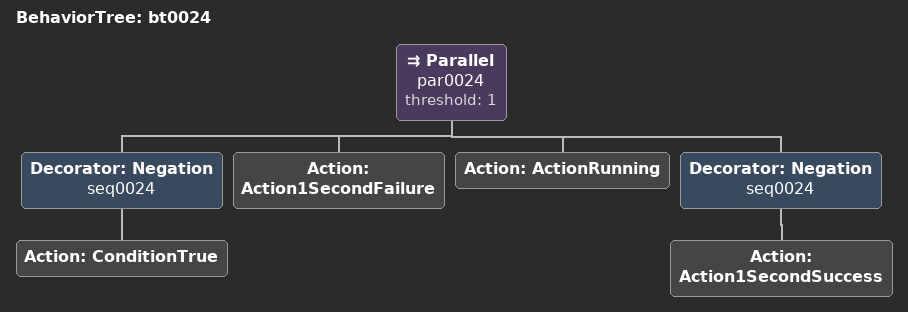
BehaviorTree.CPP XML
<root>

  <BehaviorTree ID="bt0024">
    <Parallel name="par0024" threshold="1">
        <Decorator ID="Negation" name="seq0024">
           <Action ID="ConditionTrue" />
        </Decorator>

      <Action ID="Action1SecondFailure" />
      <Action ID="ActionRunning" />

        <Decorator ID="Negation" name="seq0024">
           <Action ID="Action1SecondSuccess" />
        </Decorator>
    </Parallel>
  </BehaviorTree>

</root>
